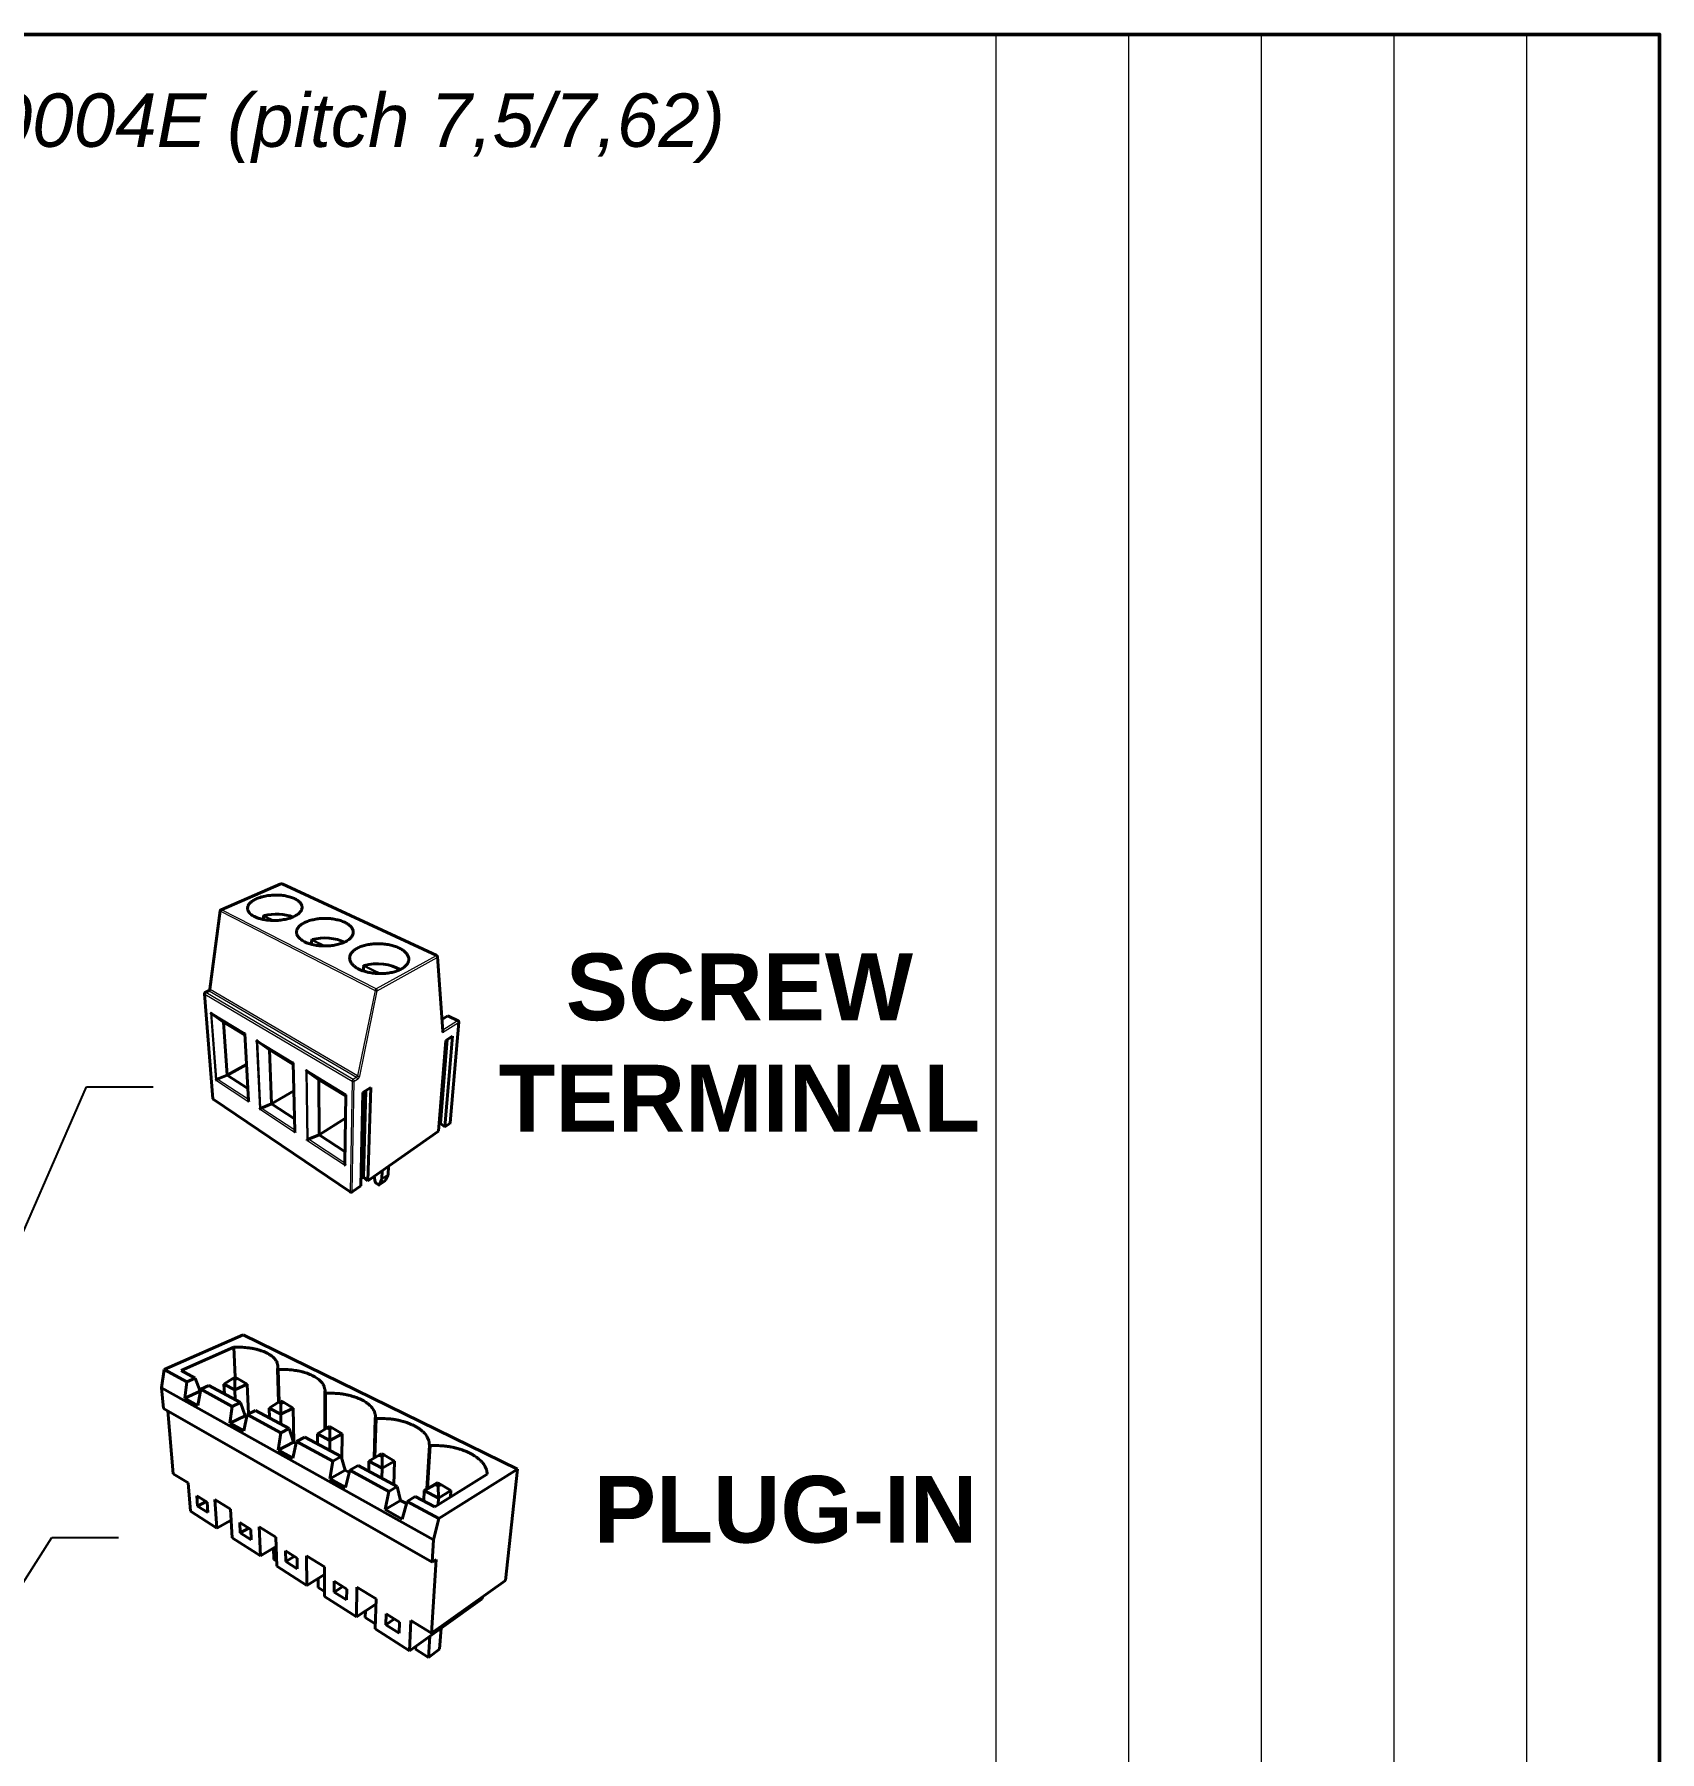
# Model space of a CAD drawing. Header units: millimetres. Extents: x 0 to 168, y 0 to 238.
# Drawn here: x 111.3 to 160, y 178.1 to 229.6 of the extents above; entities that cross this region are included whole.
import ezdxf
from ezdxf.enums import TextEntityAlignment as Align

# ---------------------------------------------------------------- set-up
doc = ezdxf.new("R2010")
doc.units = ezdxf.units.MM
doc.header["$LTSCALE"] = 0.8
doc.layers.get('0').update_dxf_attribs({"lineweight": 25})
for name, color, linetype, lineweight in [('AM_0', 7, 'Continuous', 30), ('Bordo_0', 7, 'Continuous', 50), ('Simboli(ISO)', 7, 'Continuous', 25), ('Spigoli tangenti visibili(ISO)', 7, 'Continuous', 18), ('Spigoli visibili(ISO)', 7, 'Continuous', 40)]:
    doc.layers.add(name, color=color, linetype=linetype, lineweight=lineweight)
doc.styles.add('Corrente-ISO', font='arial.ttf')
doc.styles.add('Federico-Quote', font='arial.ttf')
doc.styles.add('Gruppo1', font='arial.ttf')
doc.styles.add('Stile testo78', font='arial.ttf')
doc.styles.add('Stile testo79', font='arial.ttf')
doc.dimstyles.new('X.XXX$7', dxfattribs={"dimscale": 0.8, "dimtxt": 2.5, "dimasz": 2.5, "dimexe": 2, "dimexo": 0.5, "dimgap": 0.762, "dimtad": 1, "dimdec": 1, "dimrnd": 1e-08, "dimtxsty": 'Federico-Quote', "dimcen": 0.09, "dimdle": 10, "dimclrd": 8, "dimclre": 9, "dimclrt": 8, "dimadec": 1, "dimazin": 2, "dimtfac": 1, "dimtmove": 0, "dimatfit": 3, "dimfxl": 1, "dimtolj": 1, "dimlwd": 25, "dimlwe": 25, "dimarcsym": 0})

# ---------------------------------------------------------------- blocks, each defined once
blk = doc.blocks.new('Bordi Bordo di default')
at = {"layer": 'Bordo_0', "flags": 128}
blk.add_lwpolyline([(10, 10), (10, 287), (200, 287), (200, 10), (10, 10)], dxfattribs=at)
blk = doc.blocks.new('Cartigli Italtronic')
at = {"layer": 'AM_0', "lineweight": 15}
for p, q in [((284.7, 286.164), (259.86, 286.164)), ((259.86, 66.123), (259.86, 286.164)), ((264.828, 66.123), (264.828, 286.164)), ((269.796, 66.123), (269.796, 286.164)), ((274.764, 66.123), (274.764, 286.164)), ((279.732, 66.123), (279.732, 286.164)), ((284.7, 286.164), (284.7, 9.164))]:
    blk.add_line(p, q, dxfattribs=at)
at = {"layer": 'AM_0'}
for tag, p, height, style in [('DATA_CREAZIONE_001', (163.137, 61.189), 3.167, 'Gruppo1'), ('PROGETTISTA_001', (113.087, 53.982), 3.167, 'Gruppo1'), ('VERIFICATO_DA_001', (162.705, 53.982), 3.167, 'Gruppo1'), ('DESCRIZIONE_001', (196.895, 41.794), 3.167, 'Gruppo1'), ('NUMERO_DI_MAGAZZINO_001', (192.696, 33.75), 3.167, 'Gruppo1'), ('NUMERO_PARTE_001', (236.098, 14.252), 5.81, 'Stile testo78')]:
    blk.add_attdef(tag, p, '', height=height, dxfattribs=dict(at, style=style))
for tag, style, p in [('Sostituisce', 'Gruppo1', (239.056, 64.324)), ('Scala', 'Stile testo79', (239.169, 57.108))]:
    blk.add_attdef(tag, text='', height=3.167, dxfattribs=dict(at, style=style)).set_placement(p, align=Align.TOP_CENTER)

msp = doc.modelspace()

# ---------------------------------------------------------------- linework, layer by layer
at = {"layer": 'Spigoli tangenti visibili(ISO)'}
for p, q in [((116.917, 203.372), (118.712, 204.15)), ((118.697, 204.15), (118.712, 204.15)), ((118.712, 204.15), (118.73, 204.15)), ((118.712, 204.15), (123.345, 201.994)), ((116.575, 200.979), (116.888, 203.33)), ((116.878, 203.341), (116.888, 203.33)), ((116.888, 203.33), (121.518, 200.956)), ((116.917, 203.372), (116.902, 203.373)), ((121.551, 201.004), (116.917, 203.372)), ((118.172, 203.163), (118.177, 203.157)), ((118.18, 203.077), (118.177, 203.157)), ((118.19, 203.168), (118.426, 203.05)), ((118.492, 203.05), (118.205, 203.193)), ((119.612, 202.444), (119.618, 202.437)), ((119.619, 202.334), (119.618, 202.437)), ((119.633, 202.448), (119.955, 202.288)), ((120.024, 202.287), (119.648, 202.474)), ((121.689, 201.458), (121.211, 201.696)), ((123.345, 201.994), (121.551, 201.004)), ((121.584, 200.946), (123.377, 201.938)), ((123.362, 201.996), (123.345, 201.994)), ((123.377, 201.938), (123.388, 201.958)), ((123.377, 201.938), (123.537, 199.693)), ((121.171, 201.667), (121.178, 201.658)), ((121.175, 201.534), (121.178, 201.658)), ((121.195, 201.669), (121.617, 201.459)), ((116.408, 200.851), (116.417, 200.839)), ((116.417, 200.839), (120.826, 198.232)), ((116.668, 197.694), (116.417, 200.839)), ((116.446, 200.889), (116.43, 200.891)), ((116.446, 200.889), (116.547, 200.938)), ((120.859, 198.288), (116.446, 200.889)), ((116.547, 200.938), (116.531, 200.94)), ((116.547, 200.938), (120.96, 198.351)), ((116.566, 200.991), (116.575, 200.979)), ((120.992, 198.397), (116.575, 200.979)), ((121.518, 200.956), (120.992, 198.397)), ((121.055, 198.388), (121.584, 200.946)), ((116.584, 200.295), (116.74, 198.271)), ((117.62, 199.669), (116.584, 200.295)), ((117.611, 199.662), (116.609, 200.267)), ((116.777, 198.293), (116.627, 200.254)), ((123.697, 200.189), (123.988, 200.042)), ((117.733, 197.617), (117.62, 199.669)), ((123.537, 199.693), (124.018, 199.991)), ((123.988, 200.042), (123.543, 199.767)), ((124.018, 199.991), (123.755, 196.972)), ((124.004, 200.044), (123.988, 200.042)), ((124.018, 199.991), (124.027, 200.004)), ((117.956, 199.467), (118.054, 197.405)), ((119.076, 198.79), (117.956, 199.467)), ((119.065, 198.783), (117.981, 199.438)), ((118.093, 197.427), (118, 199.425)), ((119.124, 196.7), (119.076, 198.79)), ((116.74, 198.271), (117.733, 197.617)), ((117.721, 197.682), (116.785, 198.297)), ((119.439, 198.571), (119.47, 196.472)), ((120.654, 197.837), (119.439, 198.571)), ((120.641, 197.831), (119.465, 198.541)), ((119.512, 196.494), (119.484, 198.528)), ((120.826, 198.232), (120.77, 194.918)), ((120.83, 194.918), (120.891, 198.232)), ((120.96, 198.351), (120.859, 198.288)), ((120.891, 198.232), (120.993, 198.295)), ((120.626, 195.71), (120.654, 197.837)), ((118.054, 197.405), (119.124, 196.7)), ((119.112, 196.768), (118.102, 197.431)), ((119.47, 196.472), (120.626, 195.71)), ((120.614, 195.78), (119.521, 196.499)), ((121.831, 195.266), (121.648, 195.136)), ((121.72, 195.3), (121.904, 195.43)), ((121.906, 195.438), (121.722, 195.308))]:
    msp.add_line(p, q, dxfattribs=at)
at = {"layer": 'Spigoli tangenti visibili(ISO)', "flags": 128}
for points in [[(116.888, 203.33, -0.063143), (116.891, 203.343, -0.063143), (116.898, 203.355, -0.058566), (116.906, 203.365, -0.058566), (116.917, 203.372)], [(118.205, 203.193, 0.066252), (118.199, 203.188, 0.066252), (118.194, 203.183, 0.069749), (118.191, 203.176, 0.069749), (118.19, 203.168)], [(118.205, 203.193, -0.012407), (118.295, 203.213, -0.022979), (118.345, 203.22, -0.002296), (118.469, 203.233, -0.012207), (118.492, 203.234, -0.011962), (118.566, 203.236, -0.011842), (118.641, 203.234, -0.012775), (118.712, 203.228, -0.012204), (118.785, 203.219, -0.014516), (118.81, 203.214, -0.003221), (118.92, 203.19, -0.027744), (118.962, 203.178, -0.014807), (119.039, 203.149)], [(119.648, 202.474, 0.062226), (119.642, 202.469, 0.062226), (119.638, 202.463, 0.065663), (119.635, 202.456, 0.065663), (119.633, 202.448)], [(119.648, 202.474, -0.012426), (119.735, 202.495, -0.023093), (119.783, 202.502, -0.002295), (119.903, 202.516, -0.01225), (119.926, 202.518, -0.01165), (119.999, 202.52, -0.011688), (120.071, 202.519, -0.012074), (120.142, 202.515, -0.011752), (120.215, 202.507, -0.013194), (120.282, 202.497, -0.012459), (120.352, 202.482, -0.015217), (120.375, 202.476, -0.003497), (120.477, 202.444, -0.028994), (120.515, 202.429, -0.015508), (120.585, 202.395)], [(121.211, 201.696, 0.057844), (121.205, 201.691, 0.057844), (121.2, 201.685, 0.061192), (121.196, 201.677, 0.061192), (121.195, 201.669)], [(121.211, 201.696, -0.014251), (121.308, 201.72, -0.026255), (121.361, 201.729, -0.002989), (121.494, 201.743, -0.014015), (121.522, 201.745, -0.013155), (121.605, 201.746, -0.013227), (121.688, 201.743, -0.013659), (121.768, 201.736, -0.01326), (121.85, 201.724, -0.015071), (121.925, 201.709, -0.014131), (122.004, 201.688, -0.017684), (122.033, 201.678, -0.004677), (122.141, 201.636, -0.033424), (122.183, 201.616, -0.018084), (122.257, 201.572)], [(123.345, 201.994, -0.068901), (123.359, 201.984, -0.068901), (123.369, 201.971, -0.069985), (123.375, 201.955, -0.069985), (123.377, 201.938)], [(116.417, 200.839, -0.068625), (116.419, 200.854, -0.068625), (116.424, 200.868, -0.069175), (116.434, 200.88, -0.069175), (116.446, 200.889)], [(116.547, 200.938, 0.056916), (116.557, 200.945, 0.056916), (116.566, 200.955, 0.059174), (116.572, 200.966, 0.059174), (116.575, 200.979)], [(121.551, 201.004, 0.047356), (121.54, 200.995, 0.047356), (121.53, 200.985, 0.052088), (121.523, 200.971, 0.052088), (121.518, 200.956)], [(121.518, 200.956, 0.024009), (121.531, 200.951, 0.04007), (121.54, 200.948, 0.009464), (121.553, 200.946, 0.010754), (121.564, 200.945, 0.045584), (121.571, 200.944, 0.025518), (121.584, 200.946)], [(121.584, 200.946, 0.064818), (121.582, 200.963, 0.064818), (121.575, 200.98, 0.063757), (121.564, 200.994, 0.063757), (121.551, 201.004)], [(123.988, 200.042, -0.069276), (124.001, 200.033, -0.069276), (124.01, 200.02, -0.06752), (124.016, 200.006, -0.06752), (124.018, 199.991)], [(120.859, 198.288, 0.056156), (120.846, 198.277, 0.056156), (120.836, 198.264, 0.055645), (120.829, 198.248, 0.055645), (120.826, 198.232)], [(120.826, 198.232, 0.061731), (120.842, 198.226, 0.061731), (120.859, 198.224, 0.060755), (120.875, 198.226, 0.060755), (120.891, 198.232)], [(120.891, 198.232, 0.058573), (120.888, 198.248, 0.058573), (120.882, 198.264, 0.06006), (120.872, 198.277, 0.06006), (120.859, 198.288)], [(120.992, 198.397, -0.048304), (120.987, 198.383, -0.048304), (120.98, 198.37, -0.045849), (120.971, 198.36, -0.045849), (120.96, 198.351)], [(120.993, 198.295, 0.058876), (120.99, 198.311, 0.058876), (120.984, 198.326, 0.060367), (120.974, 198.34, 0.060367), (120.96, 198.351)], [(120.992, 198.397, 0.047851), (121.007, 198.39, 0.047851), (121.024, 198.387, 0.043848), (121.04, 198.386, 0.043848), (121.055, 198.388)], [(120.993, 198.295, 0.031358), (121.011, 198.308, 0.05216), (121.02, 198.318, 0.013998), (121.031, 198.334, 0.013059), (121.042, 198.352, 0.048597), (121.049, 198.365, 0.030287), (121.055, 198.388)]]:
    msp.add_lwpolyline(points, format="xyb", dxfattribs=at)
for points in [[(118.177, 203.157), (118.177, 203.158), (118.177, 203.159), (118.177, 203.16), (118.177, 203.161), (118.178, 203.162), (118.178, 203.163), (118.178, 203.164), (118.179, 203.165), (118.179, 203.166), (118.18, 203.166), (118.18, 203.167), (118.181, 203.168), (118.181, 203.168), (118.182, 203.168), (118.183, 203.169), (118.184, 203.169), (118.184, 203.169), (118.185, 203.169), (118.186, 203.169), (118.187, 203.169), (118.188, 203.169), (118.189, 203.169), (118.19, 203.168), (118.19, 203.168)], [(118.205, 203.193), (118.204, 203.193), (118.204, 203.193), (118.203, 203.194), (118.203, 203.194), (118.202, 203.194), (118.202, 203.194), (118.201, 203.195), (118.201, 203.195), (118.2, 203.195), (118.2, 203.195), (118.199, 203.195), (118.199, 203.196), (118.198, 203.196), (118.198, 203.196), (118.197, 203.196), (118.197, 203.196), (118.196, 203.196), (118.196, 203.196), (118.196, 203.196), (118.195, 203.196), (118.195, 203.196), (118.194, 203.196), (118.194, 203.196), (118.193, 203.196)], [(119.618, 202.437), (119.618, 202.438), (119.618, 202.44), (119.619, 202.441), (119.619, 202.442), (119.619, 202.443), (119.619, 202.444), (119.62, 202.445), (119.62, 202.446), (119.621, 202.446), (119.621, 202.447), (119.622, 202.448), (119.623, 202.448), (119.624, 202.449), (119.624, 202.449), (119.625, 202.449), (119.626, 202.449), (119.627, 202.45), (119.628, 202.45), (119.629, 202.45), (119.63, 202.449), (119.631, 202.449), (119.632, 202.449), (119.633, 202.448), (119.633, 202.448)], [(119.648, 202.474), (119.648, 202.474), (119.647, 202.475), (119.647, 202.475), (119.646, 202.475), (119.645, 202.476), (119.645, 202.476), (119.644, 202.476), (119.644, 202.476), (119.643, 202.477), (119.643, 202.477), (119.642, 202.477), (119.641, 202.477), (119.641, 202.477), (119.64, 202.477), (119.64, 202.477), (119.639, 202.477), (119.639, 202.478), (119.638, 202.478), (119.637, 202.478), (119.637, 202.477), (119.636, 202.477), (119.636, 202.477), (119.635, 202.477), (119.635, 202.477)], [(121.211, 201.696), (121.21, 201.696), (121.209, 201.697), (121.209, 201.697), (121.208, 201.698), (121.207, 201.698), (121.206, 201.698), (121.206, 201.699), (121.205, 201.699), (121.204, 201.699), (121.204, 201.699), (121.203, 201.7), (121.202, 201.7), (121.202, 201.7), (121.201, 201.7), (121.2, 201.7), (121.2, 201.7), (121.199, 201.7), (121.198, 201.7), (121.198, 201.7), (121.197, 201.7), (121.196, 201.7), (121.196, 201.7), (121.195, 201.7), (121.195, 201.7)], [(121.178, 201.658), (121.178, 201.66), (121.178, 201.661), (121.178, 201.662), (121.179, 201.663), (121.179, 201.664), (121.179, 201.665), (121.18, 201.666), (121.181, 201.667), (121.181, 201.668), (121.182, 201.668), (121.183, 201.669), (121.183, 201.669), (121.184, 201.67), (121.185, 201.67), (121.186, 201.671), (121.187, 201.671), (121.188, 201.671), (121.189, 201.671), (121.19, 201.671), (121.191, 201.671), (121.192, 201.67), (121.193, 201.67), (121.194, 201.67), (121.195, 201.669)]]:
    msp.add_lwpolyline(points, dxfattribs=at)
at = {"layer": 'Spigoli visibili(ISO)'}
for p, q in [((118.697, 204.15), (116.902, 203.373)), ((118.697, 204.15), (118.73, 204.15)), ((123.362, 201.996), (118.73, 204.15)), ((116.878, 203.341), (116.566, 200.991)), ((118.175, 203.078), (118.172, 203.163)), ((119.613, 202.335), (119.612, 202.444)), ((123.546, 199.73), (123.388, 201.958)), ((121.168, 201.537), (121.171, 201.667)), ((116.408, 200.851), (116.659, 197.707)), ((116.531, 200.94), (116.43, 200.891)), ((116.609, 200.267), (116.584, 200.295)), ((116.627, 200.254), (116.609, 200.267)), ((116.627, 200.254), (116.977, 200.001)), ((123.697, 200.189), (123.521, 200.082)), ((123.72, 200.188), (123.697, 200.189)), ((124.004, 200.044), (123.72, 200.188)), ((116.977, 200.001), (117.614, 199.615)), ((117.086, 198.412), (116.977, 200.001)), ((117.62, 199.669), (117.611, 199.662)), ((117.611, 199.662), (117.611, 199.662)), ((117.722, 197.652), (117.611, 199.662)), ((123.546, 199.73), (123.537, 199.693)), ((123.764, 196.986), (124.027, 200.004)), ((117.981, 199.438), (117.956, 199.467)), ((118, 199.425), (117.981, 199.438)), ((118, 199.425), (118.349, 199.17)), ((118.349, 199.17), (119.066, 198.736)), ((118.412, 197.552), (118.349, 199.17)), ((123.421, 196.737), (123.637, 199.458)), ((123.479, 196.972), (123.681, 199.485)), ((123.838, 199.584), (123.611, 196.871)), ((123.637, 199.458), (123.838, 199.584)), ((117.086, 198.412), (117.663, 198.732)), ((119.076, 198.79), (119.065, 198.783)), ((119.112, 196.739), (119.065, 198.783)), ((119.065, 198.783), (119.065, 198.783)), ((116.785, 198.297), (116.777, 198.293)), ((117.086, 198.412), (116.785, 198.297)), ((117.702, 198.013), (117.086, 198.412)), ((119.465, 198.541), (119.439, 198.571)), ((119.484, 198.528), (119.465, 198.541)), ((119.484, 198.528), (119.832, 198.272)), ((119.832, 198.272), (120.64, 197.783)), ((119.842, 196.625), (119.832, 198.272)), ((116.659, 197.707), (116.668, 197.694)), ((120.77, 194.918), (116.668, 197.694)), ((117.722, 197.652), (117.733, 197.617)), ((118.412, 197.552), (119.084, 197.951)), ((120.614, 195.755), (120.64, 197.831)), ((120.641, 197.831), (120.64, 197.831)), ((120.654, 197.837), (120.641, 197.831)), ((121.085, 195.097), (121.154, 197.897)), ((121.154, 197.897), (121.385, 198.042)), ((121.171, 195.364), (121.24, 197.95)), ((121.385, 198.042), (121.301, 195.249)), ((118.102, 197.431), (118.093, 197.427)), ((118.412, 197.552), (118.102, 197.431)), ((119.104, 197.104), (118.412, 197.552)), ((119.842, 196.625), (120.631, 197.131)), ((119.842, 196.625), (119.521, 196.499)), ((120.618, 196.122), (119.842, 196.625)), ((121.301, 195.249), (123.421, 196.737)), ((123.479, 196.972), (123.437, 196.943)), ((123.611, 196.871), (123.479, 196.972)), ((123.611, 196.871), (123.755, 196.972)), ((123.755, 196.972), (123.764, 196.986)), ((119.521, 196.499), (119.512, 196.494)), ((121.732, 195.551), (121.722, 195.308)), ((121.916, 195.681), (121.906, 195.438)), ((120.83, 194.918), (121.085, 195.097)), ((121.171, 195.364), (121.09, 195.308)), ((121.301, 195.249), (121.171, 195.364)), ((121.523, 195.218), (121.486, 195.379)), ((121.549, 195.18), (121.621, 195.133)), ((121.644, 195.13), (121.827, 195.26)), ((121.72, 195.3), (121.648, 195.136)), ((121.722, 195.308), (121.72, 195.3)), ((121.827, 195.26), (121.831, 195.266)), ((121.831, 195.266), (121.904, 195.43)), ((121.904, 195.43), (121.906, 195.438)), ((117.561, 190.631), (115.199, 189.599)), ((125.78, 186.613), (117.561, 190.631)), ((117.282, 190.264), (115.706, 189.567)), ((117.282, 190.264), (117.326, 189.364)), ((115.199, 189.599), (115.12, 189.043)), ((115.88, 189.229), (115.199, 189.599)), ((115.706, 189.567), (116.127, 189.341)), ((117.253, 189.33), (117.329, 189.365)), ((117.329, 189.365), (117.397, 189.33)), ((118.594, 189.607), (118.613, 189.597)), ((118.621, 188.614), (118.594, 189.607)), ((118.613, 189.597), (118.639, 188.622)), ((115.12, 189.043), (115.175, 188.432)), ((123.266, 184.493), (115.12, 189.043)), ((115.817, 188.737), (115.88, 189.229)), ((115.817, 188.737), (116.274, 188.947)), ((115.88, 189.229), (116.127, 189.341)), ((116.127, 189.341), (116.274, 188.947)), ((116.293, 189.005), (116.205, 188.522)), ((116.274, 188.947), (116.282, 188.943)), ((116.541, 189.119), (116.293, 189.005)), ((117.24, 188.49), (116.293, 189.005)), ((116.541, 189.119), (117.489, 188.609)), ((117.253, 189.33), (116.986, 189.159)), ((117.002, 188.871), (116.986, 189.159)), ((116.986, 189.159), (117.312, 188.986)), ((117.32, 189.295), (117.253, 189.33)), ((117.32, 189.295), (117.312, 188.986)), ((117.312, 188.986), (117.681, 189.159)), ((117.326, 188.696), (117.312, 188.986)), ((117.397, 189.33), (117.32, 189.295)), ((117.397, 189.33), (117.681, 189.159)), ((117.72, 188.269), (117.681, 189.159)), ((120.011, 188.897), (120.031, 188.887)), ((120.013, 187.808), (120.011, 188.897)), ((120.031, 188.887), (120.032, 187.82)), ((123.224, 183.82), (115.175, 188.432)), ((115.308, 188.356), (115.472, 186.474)), ((116.205, 188.522), (115.817, 188.737)), ((117.168, 187.986), (117.24, 188.49)), ((117.24, 188.49), (117.489, 188.609)), ((117.489, 188.609), (117.627, 188.21)), ((117.93, 188.372), (117.681, 188.25)), ((117.93, 188.372), (118.944, 187.827)), ((118.621, 188.614), (118.341, 188.439)), ((118.35, 188.146), (118.341, 188.439)), ((118.341, 188.439), (118.689, 188.255)), ((118.621, 188.614), (118.698, 188.651)), ((118.693, 188.576), (118.621, 188.614)), ((118.693, 188.576), (118.689, 188.255)), ((118.689, 188.255), (119.059, 188.439)), ((118.77, 188.614), (118.693, 188.576)), ((118.698, 188.651), (118.77, 188.614)), ((118.77, 188.614), (119.059, 188.439)), ((119.078, 187.419), (119.059, 188.439)), ((117.168, 187.986), (117.627, 188.21)), ((117.582, 187.756), (117.168, 187.986)), ((117.681, 188.25), (117.582, 187.756)), ((117.627, 188.21), (117.669, 188.187)), ((118.694, 187.7), (117.681, 188.25)), ((118.696, 187.96), (118.689, 188.255)), ((118.694, 187.7), (118.944, 187.827)), ((118.944, 187.827), (119.072, 187.422)), ((120.082, 187.85), (119.787, 187.672)), ((120.082, 187.85), (120.158, 187.89)), ((120.158, 187.809), (120.082, 187.85)), ((120.158, 187.89), (120.235, 187.85)), ((120.235, 187.85), (120.158, 187.809)), ((120.158, 187.809), (120.159, 187.474)), ((120.235, 187.85), (120.529, 187.672)), ((121.492, 186.944), (121.524, 188.139)), ((121.545, 188.129), (121.514, 186.956)), ((121.524, 188.139), (121.545, 188.129)), ((118.612, 187.182), (118.694, 187.7)), ((118.612, 187.182), (119.072, 187.422)), ((119.167, 187.443), (119.054, 186.936)), ((119.072, 187.422), (119.153, 187.378)), ((119.416, 187.573), (119.167, 187.443)), ((120.253, 186.852), (119.167, 187.443)), ((119.416, 187.573), (120.502, 186.989)), ((119.789, 187.373), (119.787, 187.672)), ((119.787, 187.672), (120.159, 187.474)), ((120.158, 187.174), (120.159, 187.474)), ((120.159, 187.474), (120.529, 187.672)), ((120.523, 186.916), (120.529, 187.672)), ((123.067, 186.017), (123.142, 187.329)), ((123.164, 187.318), (123.091, 186.031)), ((123.142, 187.329), (123.164, 187.318)), ((119.054, 186.936), (118.612, 187.182)), ((120.158, 186.322), (120.253, 186.852)), ((120.253, 186.852), (120.502, 186.989)), ((120.502, 186.989), (120.618, 186.579)), ((121.326, 186.546), (121.333, 186.851)), ((121.643, 187.032), (121.333, 186.851)), ((121.333, 186.851), (121.731, 186.639)), ((121.643, 187.032), (121.72, 187.075)), ((121.726, 186.989), (121.643, 187.032)), ((121.72, 187.075), (121.802, 187.032)), ((121.802, 187.032), (121.726, 186.989)), ((121.726, 186.989), (121.731, 186.639)), ((121.731, 186.639), (122.101, 186.851)), ((121.802, 187.032), (122.101, 186.851)), ((122.075, 186.144), (122.101, 186.851)), ((115.472, 186.474), (115.915, 186.2)), ((120.158, 186.322), (120.618, 186.579)), ((120.633, 186.058), (120.158, 186.322)), ((120.618, 186.579), (120.744, 186.511)), ((120.76, 186.577), (120.633, 186.058)), ((121.009, 186.716), (120.76, 186.577)), ((121.927, 185.942), (120.76, 186.577)), ((121.009, 186.716), (122.176, 186.089)), ((121.722, 186.334), (121.731, 186.639)), ((123.303, 185.484), (124.876, 186.46)), ((123.426, 185.128), (125.78, 186.613)), ((125.78, 186.613), (125.422, 183.273)), ((115.915, 186.2), (115.982, 185.352)), ((116.199, 185.504), (116.176, 185.813)), ((116.176, 185.813), (116.486, 185.62)), ((121.818, 185.398), (121.927, 185.942)), ((121.927, 185.942), (122.176, 186.089)), ((122.176, 186.089), (122.278, 185.674)), ((122.722, 185.796), (122.473, 185.646)), ((122.722, 185.796), (123.303, 185.484)), ((122.974, 185.661), (122.991, 185.971)), ((123.36, 186.194), (122.991, 185.971)), ((123.318, 186.156), (122.991, 185.971)), ((122.991, 185.971), (123.418, 185.744)), ((123.318, 186.156), (123.394, 186.202)), ((123.406, 186.109), (123.318, 186.156)), ((123.394, 186.202), (123.36, 186.194)), ((123.394, 186.202), (123.482, 186.156)), ((123.482, 186.156), (123.406, 186.109)), ((123.406, 186.109), (123.418, 185.744)), ((123.418, 185.744), (123.786, 185.971)), ((123.482, 186.156), (123.786, 185.971)), ((123.772, 185.775), (123.786, 185.971)), ((116.775, 184.847), (115.982, 185.352)), ((116.199, 185.504), (116.455, 185.64)), ((116.507, 185.31), (116.199, 185.504)), ((116.486, 185.62), (116.507, 185.31)), ((116.775, 184.847), (116.719, 185.703)), ((116.719, 185.703), (117.19, 185.413)), ((117.19, 185.413), (117.238, 184.551)), ((121.818, 185.398), (122.278, 185.674)), ((122.329, 185.114), (121.818, 185.398)), ((122.278, 185.674), (122.454, 185.578)), ((122.473, 185.646), (122.329, 185.114)), ((123.426, 185.128), (122.473, 185.646)), ((123.405, 185.548), (123.418, 185.744)), ((117.209, 185.085), (116.775, 184.847)), ((117.478, 184.699), (117.461, 185.013)), ((117.461, 185.013), (117.791, 184.807)), ((117.478, 184.699), (117.734, 184.843)), ((117.791, 184.807), (117.805, 184.492)), ((118.081, 184.014), (118.046, 184.884)), ((118.046, 184.884), (118.548, 184.574)), ((123.266, 184.493), (123.426, 185.128)), ((118.081, 184.014), (117.238, 184.551)), ((117.805, 184.492), (117.478, 184.699)), ((118.557, 184.291), (118.081, 184.014)), ((118.475, 184.244), (118.485, 183.904)), ((118.548, 184.574), (118.574, 183.7)), ((123.224, 183.82), (123.266, 184.493)), ((118.57, 183.85), (118.485, 183.904)), ((119.472, 183.128), (118.574, 183.7)), ((118.838, 183.842), (118.83, 184.16)), ((118.83, 184.16), (119.181, 183.941)), ((118.838, 183.842), (119.095, 183.995)), ((119.187, 183.622), (118.838, 183.842)), ((119.181, 183.941), (119.187, 183.622)), ((119.472, 183.128), (119.461, 184.011)), ((119.461, 184.011), (119.997, 183.68)), ((123.204, 181.7), (123.346, 183.901)), ((123.346, 183.901), (123.224, 183.82)), ((119.997, 183.453), (119.472, 183.128)), ((119.811, 183.338), (119.813, 183.063)), ((119.997, 183.68), (119.998, 182.793)), ((120.289, 182.927), (120.29, 183.251)), ((120.29, 183.251), (120.666, 183.017)), ((123.204, 181.7), (125.422, 183.273)), ((119.998, 182.945), (119.813, 183.063)), ((120.956, 182.183), (119.998, 182.793)), ((120.289, 182.927), (120.546, 183.091)), ((120.662, 182.693), (120.289, 182.927)), ((120.666, 183.017), (120.662, 182.693)), ((120.956, 182.183), (120.972, 183.078)), ((120.972, 183.078), (121.545, 182.724)), ((121.545, 182.724), (121.518, 181.824)), ((124.729, 182.725), (122.543, 181.171)), ((124.735, 182.786), (124.729, 182.725)), ((121.54, 182.569), (120.956, 182.183)), ((121.229, 182.363), (121.224, 182.168)), ((121.523, 181.979), (121.224, 182.168)), ((121.84, 181.95), (121.852, 182.278)), ((121.852, 182.278), (122.253, 182.028)), ((122.543, 181.171), (121.518, 181.824)), ((121.84, 181.95), (122.097, 182.125)), ((122.239, 181.699), (121.84, 181.95)), ((122.253, 182.028), (122.239, 181.699)), ((122.543, 181.171), (122.59, 182.079)), ((122.59, 182.079), (123.204, 181.7)), ((123.496, 181.848), (123.451, 181.215)), ((122.733, 181.306), (122.728, 181.215)), ((123.114, 180.971), (122.728, 181.215)), ((123.154, 181.606), (123.114, 180.971)), ((123.451, 181.215), (123.114, 180.971))]:
    msp.add_line(p, q, dxfattribs=at)
at = {"layer": 'Spigoli visibili(ISO)', "flags": 128}
for points in [[(117.905, 203.165, -0.03373), (117.843, 203.199, -0.048294), (117.804, 203.229, -0.013675), (117.753, 203.28, -0.035222), (117.735, 203.301, -0.051641), (117.714, 203.338, -0.051081), (117.701, 203.379, -0.057659), (117.697, 203.419, -0.058052), (117.703, 203.459, -0.047213), (117.718, 203.5, -0.048937), (117.739, 203.537, -0.031729), (117.774, 203.578, -0.035364), (117.81, 203.61, -0.021795), (117.862, 203.647, -0.025202), (117.91, 203.675, -0.01656), (117.975, 203.707, -0.018887), (118.035, 203.73, -0.013753), (118.11, 203.754, -0.015155), (118.18, 203.772, -0.012297), (118.262, 203.788, -0.013034), (118.339, 203.799, -0.011755), (118.423, 203.807, -0.011987), (118.505, 203.811, -0.011985), (118.588, 203.811, -0.01176), (118.672, 203.807, -0.013035), (118.749, 203.8, -0.012305), (118.831, 203.788, -0.015158), (118.902, 203.773, -0.013765), (118.978, 203.753, -0.018891), (119.039, 203.732, -0.016575), (119.106, 203.704, -0.025201), (119.155, 203.679, -0.02181), (119.208, 203.644, -0.035342), (119.245, 203.613, -0.031725), (119.282, 203.574, -0.04886), (119.305, 203.539, -0.047139), (119.322, 203.498, -0.057921), (119.33, 203.459, -0.057527), (119.328, 203.419, -0.050992), (119.317, 203.378, -0.051554), (119.298, 203.34, -0.035212), (119.267, 203.298, -0.038114), (119.233, 203.264, -0.02383), (119.183, 203.225, -0.02711), (119.135, 203.196, -0.017756), (119.07, 203.163, -0.020117), (119.01, 203.138, -0.014547), (118.933, 203.112, -0.015981), (118.861, 203.093, -0.012896), (118.777, 203.075, -0.013646), (118.697, 203.063, -0.012272), (118.61, 203.054, -0.012502), (118.524, 203.05, -0.012504), (118.438, 203.05, -0.012267), (118.35, 203.055, -0.013644), (118.269, 203.063, -0.012887), (118.184, 203.076, -0.015977), (118.154, 203.082, -0.00395), (118.034, 203.114, -0.030702), (117.988, 203.129, -0.016341), (117.905, 203.165)], [(116.878, 203.341, -0.064683), (116.88, 203.351, -0.064683), (116.886, 203.36, -0.064459), (116.893, 203.368, -0.064459), (116.902, 203.373)], [(119.403, 202.412, -0.028581), (119.338, 202.447, -0.04277), (119.298, 202.477, -0.010332), (119.241, 202.529, -0.029057), (119.222, 202.549, -0.042707), (119.197, 202.586, -0.041014), (119.177, 202.628, -0.051098), (119.167, 202.668, -0.051069), (119.165, 202.709, -0.048737), (119.171, 202.75, -0.049754), (119.185, 202.789, -0.037057), (119.209, 202.83, -0.039728), (119.237, 202.865, -0.026091), (119.277, 202.904, -0.029391), (119.317, 202.935, -0.019293), (119.373, 202.97, -0.021964), (119.424, 202.996, -0.0154), (119.491, 203.024, -0.017204), (119.552, 203.045, -0.013167), (119.627, 203.066, -0.014275), (119.697, 203.082, -0.011966), (119.777, 203.096, -0.012559), (119.853, 203.105, -0.011513), (119.935, 203.11, -0.011696), (120.015, 203.112, -0.01171), (120.096, 203.11, -0.011517), (120.177, 203.105, -0.012592), (120.254, 203.096, -0.011988), (120.333, 203.082, -0.014336), (120.403, 203.066, -0.013212), (120.478, 203.045, -0.017304), (120.539, 203.024, -0.015479), (120.606, 202.996, -0.022124), (120.656, 202.97, -0.01943), (120.712, 202.935, -0.029631), (120.751, 202.904, -0.026328), (120.792, 202.865, -0.040025), (120.819, 202.83, -0.037394), (120.843, 202.789, -0.049938), (120.856, 202.75, -0.048957), (120.862, 202.709, -0.050918), (120.86, 202.667, -0.050978), (120.849, 202.628, -0.04067), (120.829, 202.586, -0.042412), (120.804, 202.549, -0.028788), (120.766, 202.509, -0.03172), (120.727, 202.477, -0.020952), (120.673, 202.44, -0.023588), (120.622, 202.412, -0.016465), (120.555, 202.382, -0.018303), (120.492, 202.359, -0.01392), (120.416, 202.336, -0.015055), (120.343, 202.32, -0.012557), (120.261, 202.305, -0.013163), (120.181, 202.295, -0.012036), (120.096, 202.289, -0.012223), (120.012, 202.287, -0.012238), (119.928, 202.289, -0.012041), (119.843, 202.295, -0.0132), (119.763, 202.305, -0.012582), (119.68, 202.32, -0.015122), (119.652, 202.326, -0.00351), (119.532, 202.359, -0.028878), (119.486, 202.375, -0.015405), (119.403, 202.412)], [(121.03, 201.594, -0.02544), (120.96, 201.632, -0.039212), (120.918, 201.662, -0.008435), (120.853, 201.718, -0.025532), (120.833, 201.738, -0.03702), (120.804, 201.776, -0.034874), (120.779, 201.821, -0.045606), (120.763, 201.862, -0.044946), (120.756, 201.906, -0.047673), (120.756, 201.949, -0.048236), (120.765, 201.99, -0.040314), (120.782, 202.034, -0.042219), (120.805, 202.072, -0.029895), (120.839, 202.113, -0.032832), (120.875, 202.147, -0.022083), (120.925, 202.184, -0.024875), (120.972, 202.213, -0.017267), (121.034, 202.245, -0.019343), (121.091, 202.269, -0.014385), (121.163, 202.293, -0.01576), (121.23, 202.311, -0.012701), (121.308, 202.328, -0.01353), (121.382, 202.34, -0.011835), (121.464, 202.349, -0.012242), (121.543, 202.353, -0.011613), (121.626, 202.354, -0.011663), (121.708, 202.352, -0.011989), (121.788, 202.345, -0.011693), (121.87, 202.334, -0.013031), (121.946, 202.321, -0.01234), (122.025, 202.302, -0.014924), (122.093, 202.282, -0.013731), (122.166, 202.256, -0.01802), (122.226, 202.231, -0.01617), (122.29, 202.198, -0.022866), (122.339, 202.168, -0.020264), (122.391, 202.129, -0.030062), (122.428, 202.095, -0.027037), (122.466, 202.052, -0.039337), (122.491, 202.014, -0.036982), (122.512, 201.969, -0.047244), (122.523, 201.928, -0.0463), (122.526, 201.884, -0.047192), (122.521, 201.841, -0.047412), (122.509, 201.8, -0.038357), (122.487, 201.756, -0.040088), (122.459, 201.719, -0.028164), (122.42, 201.677, -0.03082), (122.379, 201.644, -0.02105), (122.324, 201.607, -0.023464), (122.272, 201.579, -0.016752), (122.204, 201.549, -0.018491), (122.14, 201.526, -0.014219), (122.063, 201.504, -0.015332), (121.99, 201.487, -0.012807), (121.906, 201.473, -0.013433), (121.826, 201.464, -0.012199), (121.74, 201.459, -0.012435), (121.655, 201.458, -0.01227), (121.569, 201.461, -0.012155), (121.483, 201.468, -0.013029), (121.401, 201.48, -0.012544), (121.317, 201.495, -0.014614), (121.289, 201.502, -0.003263), (121.164, 201.538, -0.027742), (121.116, 201.555, -0.01485), (121.03, 201.594)], [(123.362, 201.996, -0.066684), (123.372, 201.989, -0.066684), (123.38, 201.98, -0.066746), (123.385, 201.97, -0.066746), (123.388, 201.958)], [(116.408, 200.851, -0.07504), (116.408, 200.863, -0.07504), (116.413, 200.874, -0.075104), (116.42, 200.884, -0.075104), (116.43, 200.891)], [(124.004, 200.044, -0.074734), (124.014, 200.037, -0.074734), (124.022, 200.028, -0.074539), (124.026, 200.016, -0.074539), (124.027, 200.004)], [(116.74, 198.271, -0.002283), (116.748, 198.276, -0.002283), (116.757, 198.281, -0.002811), (116.767, 198.287, -0.002811), (116.777, 198.293)], [(118.054, 197.405, 0.001375), (118.063, 197.41, 0.001375), (118.072, 197.415, 0.001666), (118.083, 197.421, 0.001666), (118.093, 197.427)], [(119.112, 196.739, 0.029283), (119.113, 196.73, 0.029283), (119.116, 196.72, 0.031727), (119.119, 196.71, 0.031727), (119.124, 196.7)], [(119.47, 196.472, 0.005142), (119.48, 196.477, 0.005142), (119.49, 196.482, 0.006114), (119.501, 196.488, 0.006114), (119.512, 196.494)], [(120.614, 195.755, 0.031087), (120.615, 195.744, 0.031087), (120.617, 195.733, 0.033979), (120.621, 195.721, 0.033979), (120.626, 195.71)], [(121.549, 195.18, -0.044575), (121.54, 195.188, -0.044575), (121.532, 195.197, -0.044484), (121.527, 195.207, -0.044484), (121.523, 195.218)], [(121.648, 195.136, -0.098751), (121.644, 195.131, -0.098751), (121.638, 195.128, -0.13579), (121.628, 195.128, -0.13579), (121.621, 195.133)], [(120.77, 194.918, 0.070113), (120.785, 194.911, 0.070113), (120.8, 194.909, 0.069099), (120.816, 194.912, 0.069099), (120.83, 194.918)], [(117.282, 190.264, -0.010616), (117.423, 190.268, -0.019322), (117.501, 190.265, -0.001695), (117.685, 190.251, -0.01046), (117.715, 190.247, -0.011988), (117.813, 190.233, -0.01126), (117.917, 190.213, -0.013889), (118.007, 190.19, -0.012711), (118.103, 190.161, -0.016881), (118.181, 190.132, -0.0151), (118.266, 190.094, -0.021472), (118.331, 190.059, -0.018974), (118.401, 190.014, -0.028235), (118.453, 189.973, -0.025251), (118.505, 189.922, -0.03706), (118.541, 189.876, -0.034538), (118.573, 189.822, -0.045144), (118.586, 189.788, -0.021542), (118.603, 189.715, -0.06887), (118.606, 189.672, -0.044916), (118.594, 189.607)], [(118.613, 189.597, -0.009834), (118.746, 189.601, -0.018094), (118.818, 189.599, -0.001457), (118.995, 189.587, -0.009725), (119.021, 189.584, -0.010696), (119.117, 189.572, -0.010228), (119.216, 189.554, -0.011926), (119.305, 189.535, -0.011169), (119.398, 189.509, -0.013814), (119.478, 189.483, -0.012682), (119.564, 189.451, -0.016615), (119.634, 189.419, -0.015003), (119.709, 189.379, -0.020669), (119.768, 189.342, -0.018522), (119.83, 189.296, -0.026266), (119.876, 189.255, -0.023764), (119.922, 189.205, -0.033118), (119.956, 189.159, -0.030875), (119.985, 189.106, -0.039279), (119.996, 189.075, -0.017269), (120.015, 189.002, -0.061786), (120.018, 188.961, -0.039106), (120.011, 188.897)], [(120.031, 188.887, -0.010085), (120.169, 188.891, -0.018575), (120.243, 188.889, -0.001529), (120.425, 188.876, -0.00998), (120.453, 188.873, -0.010787), (120.553, 188.86, -0.010382), (120.657, 188.841, -0.011873), (120.75, 188.82, -0.011199), (120.848, 188.793, -0.013556), (120.933, 188.765, -0.012541), (121.023, 188.731, -0.016047), (121.098, 188.697, -0.014601), (121.178, 188.654, -0.019633), (121.241, 188.615, -0.017693), (121.308, 188.566, -0.024578), (121.359, 188.522, -0.022247), (121.41, 188.468, -0.03076), (121.448, 188.419, -0.028494), (121.482, 188.363, -0.036839), (121.496, 188.33, -0.015746), (121.52, 188.252, -0.059396), (121.526, 188.209, -0.036873), (121.524, 188.139)], [(121.545, 188.129, -0.010349), (121.687, 188.133, -0.019081), (121.764, 188.13, -0.001607), (121.953, 188.117, -0.010247), (121.982, 188.114, -0.010874), (122.087, 188.1, -0.010536), (122.195, 188.08, -0.01181), (122.293, 188.057, -0.011221), (122.396, 188.029, -0.013287), (122.486, 187.999, -0.012388), (122.582, 187.962, -0.01548), (122.662, 187.925, -0.014193), (122.747, 187.88, -0.018627), (122.816, 187.838, -0.016887), (122.888, 187.786, -0.022969), (122.944, 187.738, -0.020822), (123.001, 187.681, -0.028501), (123.043, 187.629, -0.026266), (123.082, 187.568, -0.034357), (123.098, 187.534, -0.014173), (123.13, 187.45, -0.056701), (123.139, 187.405, -0.034538), (123.142, 187.329)], [(123.164, 187.318, -0.009743), (123.299, 187.322, -0.018117), (123.372, 187.32, -0.001427), (123.554, 187.308, -0.009667), (123.58, 187.306, -0.009948), (123.682, 187.293, -0.009763), (123.785, 187.276, -0.010505), (123.883, 187.256, -0.010146), (123.983, 187.231, -0.011417), (124.075, 187.203, -0.010855), (124.17, 187.17, -0.01277), (124.253, 187.137, -0.01196), (124.341, 187.097, -0.014689), (124.416, 187.057, -0.013577), (124.494, 187.01, -0.017328), (124.558, 186.966, -0.015874), (124.625, 186.914, -0.020826), (124.677, 186.865, -0.019056), (124.731, 186.808, -0.025152), (124.771, 186.756, -0.023253), (124.809, 186.696, -0.029782), (124.824, 186.665, -0.011106), (124.858, 186.579, -0.050419), (124.869, 186.535, -0.029937), (124.876, 186.46)]]:
    msp.add_lwpolyline(points, format="xyb", dxfattribs=at)
for points in [[(118.193, 203.196), (118.3, 203.218), (118.411, 203.233), (118.525, 203.24), (118.639, 203.239), (118.75, 203.229), (118.857, 203.211), (118.958, 203.186), (119.049, 203.154)], [(118.172, 203.163), (118.177, 203.183), (118.193, 203.196)], [(119.612, 202.444), (119.618, 202.465), (119.635, 202.477)], [(119.635, 202.477), (119.755, 202.504), (119.881, 202.52), (120.01, 202.526), (120.14, 202.521), (120.267, 202.505), (120.387, 202.48), (120.498, 202.444), (120.596, 202.4)], [(121.171, 201.667), (121.177, 201.687), (121.195, 201.7)], [(121.195, 201.7), (121.328, 201.73), (121.471, 201.748), (121.618, 201.752), (121.764, 201.743), (121.907, 201.72), (122.041, 201.684), (122.163, 201.636), (122.269, 201.578)], [(116.531, 200.94), (116.553, 200.96), (116.566, 200.991)]]:
    msp.add_lwpolyline(points, dxfattribs=at)

# ---------------------------------------------------------------- block references
at = {"xscale": 0.8, "yscale": 0.8, "zscale": 0.8}
for name, p in [('Bordi Bordo di default', (0, 0)), ('Cartigli Italtronic', (-67.76, 0.669))]:
    msp.add_blockref(name, p, dxfattribs=at)

# ---------------------------------------------------------------- texts
at = {"layer": 'Simboli(ISO)', "color": 7, "style": 'Corrente-ISO'}
for s, insert, char_height, width, attachment_point in [('{\\fArial|b0|i1;\\H1.6000;* For the enclosure Modulbox ONE use adapter plug-in P05000003E (pitch 5/5,08) and P05000004E (pitch 7,5/7,62)}', (74.468, 227.829), 1.6, 131.82171, 2), ('{\\fArial|b1|i0|c0|p34;SCREW\\PTERMINAL}', (132.431, 199.394), 2, 14.4375, 5), ('{\\fArial|b1|i0;\\H2.0000;PLUG-IN}', (133.814, 185.395), 2, 11.4878, 5)]:
    msp.add_mtext(s, dxfattribs=dict(at, insert=insert, char_height=char_height, width=width, attachment_point=attachment_point))
at = {"layer": 'Simboli(ISO)', "color": 8, "true_color": 0x808080, "char_height": 2, "attachment_point": 1, "style": 'Federico-Quote'}
for insert in [(115.479, 199.063), (114.444, 185.566)]:
    msp.add_mtext('{ }', dxfattribs=dict(at, insert=insert))

# ---------------------------------------------------------------- leaders
at = {"layer": 'Simboli(ISO)', "color": 8, "linetype": 'Continuous', "lineweight": 25, "true_color": 0x808080, "annotation_type": 0, "has_hookline": 1, "hookline_direction": 0, "text_width": 0.776}
for points in [[(96.291, 160.039), (112.869, 198.063), (114.869, 198.063)], [(96.291, 160.124), (111.834, 184.566), (113.834, 184.566)]]:
    msp.add_leader(points, dimstyle='X.XXX$7', override={"dimtad": 0}, dxfattribs=at)

doc.saveas('drawing.dxf')
